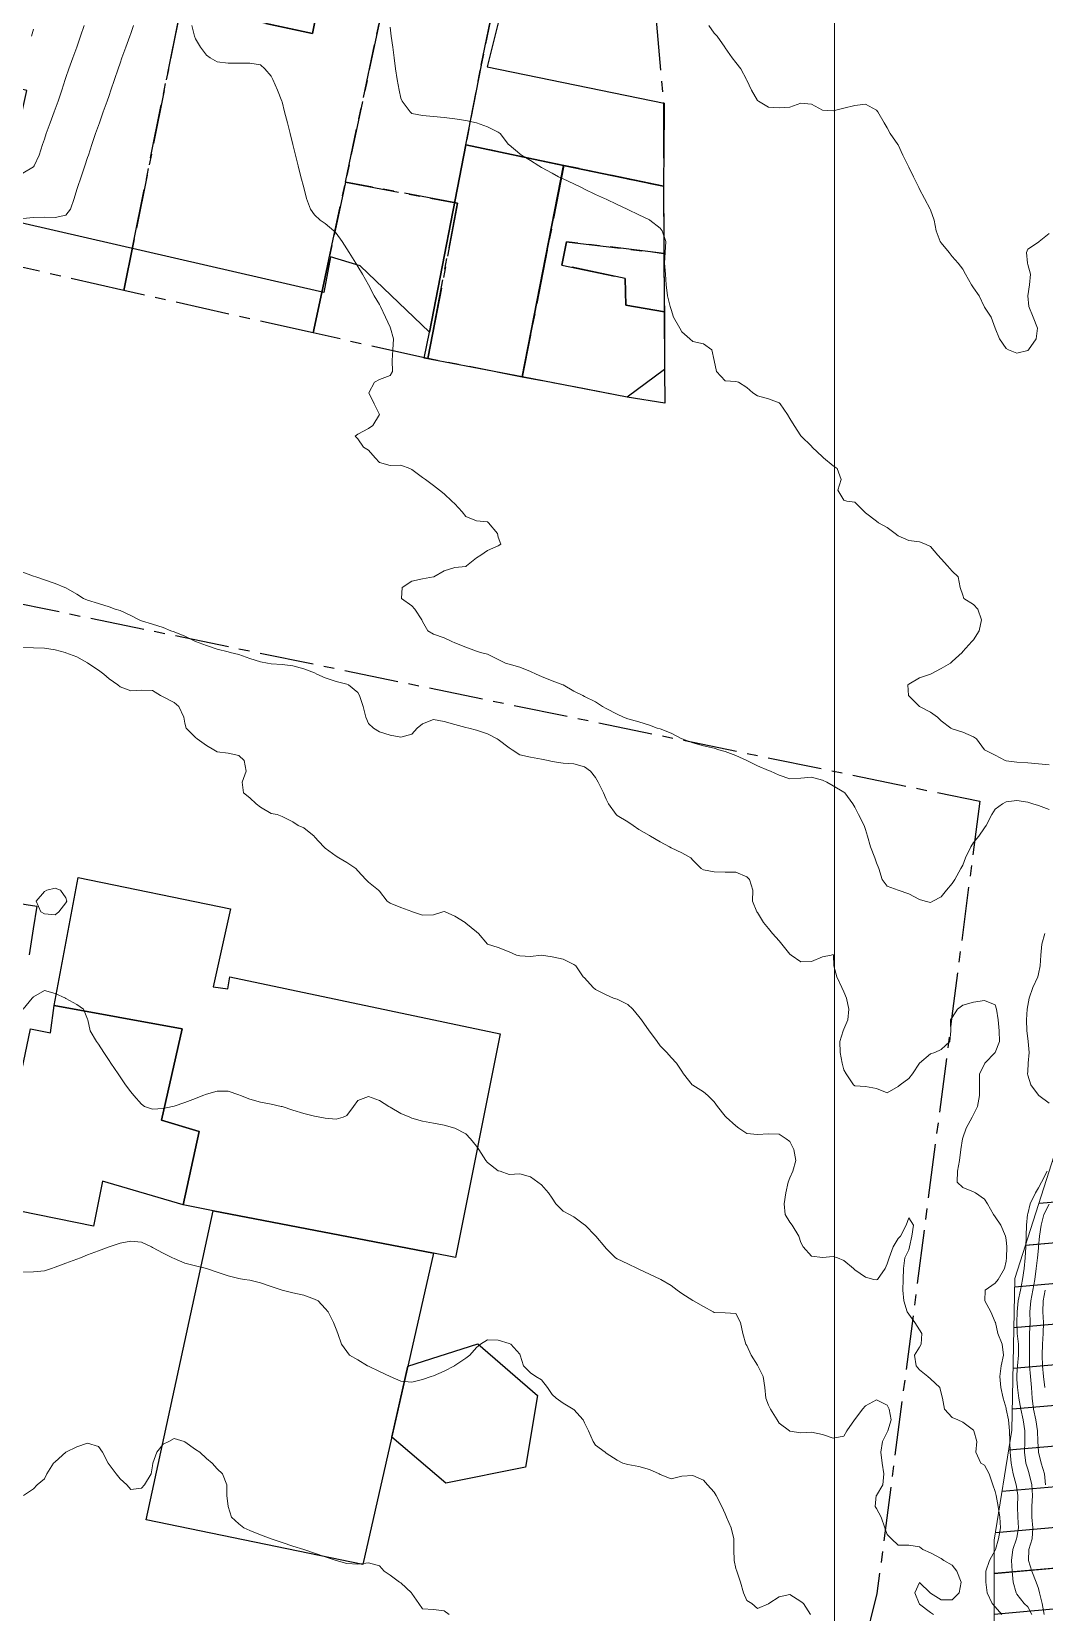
# Model space of a CAD drawing. Header units: centimetres. Extents: x 0 to 642158, y -847 to 649707.
# Drawn here: x 617029.7 to 617076.5, y 621588.8 to 621662 of the extents above; entities that cross this region are included whole.
import ezdxf

# ---------------------------------------------------------------- set-up
doc = ezdxf.new("R2010")
doc.units = ezdxf.units.CM
doc.header["$MEASUREMENT"] = 0
doc.linetypes.add('CENTERX2', pattern=[4, 2.5, -0.5, 0.5, -0.5])
for name, color, linetype, lineweight in [('MEV_grille', 254, 'Continuous', 9), ('MEV_schema paysager_V', 7, 'Continuous', 20), ('WAL_topographie 0.5', 253, 'Continuous', 20)]:
    doc.layers.add(name, color=color, linetype=linetype, lineweight=lineweight)
doc.layers.add('MEV_schema paysager_Ha', color=7, linetype='Continuous', lineweight=25, transparency=0.13)
doc.layers.add('SPW_batiments', color=7, linetype='Continuous')
doc.layers.add('SPW_parcellaire cadastral', color=7, linetype='CENTERX2', lineweight=25, true_color=0xff0542)

# ---------------------------------------------------------------- blocks, each defined once
blk = doc.blocks.new('*U112')
at = {"layer": 'MEV_grille', "transparency": 33554687}
blk.add_lwpolyline([(0, 1825.476), (0, -1825.476)], dxfattribs=at)
blk = doc.blocks.new('*U113')
at = {"layer": 'MEV_grille', "color": 0, "linetype": 'ByBlock', "lineweight": -2, "transparency": 16777216}
blk.add_blockref('*U112', (1700, 0), dxfattribs=at)

msp = doc.modelspace()

# ---------------------------------------------------------------- hatches: boundary and pattern name
at = {"layer": 'MEV_schema paysager_Ha', "transparency": 33554687}
h = msp.add_hatch(dxfattribs=at)
h.set_pattern_fill('ANSI31', color=60, scale=30, angle=320)
h.paths.add_polyline_path([(617170.419, 620834.567), (617172.651, 620836.166), (617173.767, 620838.36), (617176.52, 620837.394), (617174.806, 620846.341), (617170.861, 620863.855), (617160.166, 620908.624), (617154.776, 620933.562), (617146.673, 620971.647), (617141.556, 621000.514), (617137.768, 621021.34), (617128.09, 621079.063), (617126.156, 621093.864), (617119.316, 621143.104), (617111.792, 621208.391), (617108.156, 621251.964), (617106.162, 621276.436), (617103.961, 621303.676), (617102.134, 621336.288), (617100.135, 621389.845), (617096.516, 621463.981), (617093.32, 621529.296), (617090.317, 621582.148), (617088.875, 621608.789), (617089.552, 621610.434), (617091.584, 621610.24), (617079.838, 621624.63), (617079.15, 621614.869), (617077.224, 621610.745), (617075.161, 621604.283), (617075.024, 621597.272), (617074.199, 621592.185), (617074.199, 621587.785), (617073.373, 621584.761), (617071.723, 621576.1), (617070.554, 621571.223), (617069.004, 621567.237), (617065.792, 621560.483), (617065.459, 621555.39), (617064.352, 621548.747), (617063.248, 621545.861), (617063.538, 621539.763), (617064.894, 621531.341), (617066.831, 621523.888), (617067.993, 621518.758), (617069.311, 621511.094), (617070.285, 621505.466), (617073.425, 621497.132), (617077.756, 621487.932), (617080.679, 621477.434), (617081.545, 621462.498), (617082.024, 621453.112), (617079.891, 621448.421), (617077.757, 621439.358), (617074.131, 621434.987), (617070.825, 621431.469), (617069.438, 621426.671), (617071.018, 621420.988), (617073.27, 621414.516), (617077.07, 621409.311), (617077.914, 621402.699), (617079.322, 621395.946), (617077.774, 621388.912), (617077.028, 621379.272), (617077.18, 621366.49), (617077.637, 621354.926), (617081.138, 621345.34), (617084.667, 621339.141), (617088.419, 621332.55), (617091.943, 621324.141), (617093.489, 621313.549), (617093.991, 621301.308), (617095.095, 621293.181), (617098.226, 621286.522), (617098.599, 621269.214), (617098.32, 621260.56), (617100.919, 621240.097), (617102.163, 621224.304), (617102.661, 621213.61), (617104.31, 621203.418), (617105.03, 621196.058), (617108.853, 621175.666), (617110.452, 621164.481), (617113.761, 621137.233), (617115.569, 621117.477), (617117.489, 621112.22), (617116.988, 621109.132), (617114.316, 621105.794), (617111.985, 621102.229), (617112.056, 621101.1), (617120.765, 621101.771), (617121.63, 621095.928), (617112.376, 621095.304), (617112.524, 621092.145), (617113.883, 621089.004), (617118.105, 621088.839), (617120.775, 621088.744), (617122.967, 621085.98), (617123.825, 621080.262), (617124.207, 621073.973), (617125.553, 621066.79), (617126.9, 621057.169), (617128.055, 621049.377), (617129.783, 621041.532), (617130.994, 621026.347), (617134.207, 621004.931), (617136.145, 620988.525), (617136.031, 620979.069), (617142.374, 620949.543), (617145.918, 620930.208), (617153.153, 620899.212), (617158.672, 620872.657), (617161.08, 620858.212), (617163.85, 620847.016), (617167.101, 620840.155), (617169.922, 620834.909)])
h = msp.add_hatch(dxfattribs=at)
h.set_pattern_fill('ANSI31', color=60, scale=15, angle=320)
h.paths.add_polyline_path([(617170.419, 620834.567), (617172.651, 620836.166), (617173.767, 620838.36), (617172.164, 620839.948), (617169.222, 620844.997), (617165.011, 620861.103), (617155.295, 620905.773), (617149.967, 620930.558), (617141.637, 620968.956), (617138.302, 620999.865), (617134.651, 621021.029), (617125.75, 621078.391), (617121.772, 621092.578), (617115.806, 621141.831), (617107.516, 621206.061), (617103.711, 621250.656), (617102.096, 621275.072), (617098.522, 621305.188), (617095.036, 621336.316), (617086.438, 621359.081), (617085.934, 621388.312), (617080.11, 621426.004), (617086.838, 621442.658), (617088.578, 621463.389), (617083.681, 621500.211), (617076.945, 621529.071), (617073.11, 621552.713), (617080.742, 621582.645), (617082.21, 621610.23), (617089.552, 621610.434), (617091.584, 621610.24), (617079.838, 621624.63), (617079.15, 621614.869), (617077.224, 621610.745), (617075.161, 621604.283), (617075.024, 621597.272), (617074.199, 621592.185), (617074.199, 621587.785), (617073.373, 621584.761), (617071.723, 621576.1), (617070.554, 621571.223), (617069.004, 621567.237), (617065.792, 621560.483), (617065.459, 621555.39), (617064.352, 621548.747), (617063.248, 621545.861), (617063.538, 621539.763), (617064.894, 621531.341), (617066.831, 621523.888), (617067.993, 621518.758), (617069.311, 621511.094), (617070.285, 621505.466), (617073.425, 621497.132), (617077.756, 621487.932), (617080.679, 621477.434), (617081.545, 621462.498), (617082.024, 621453.112), (617079.891, 621448.421), (617077.757, 621439.358), (617074.131, 621434.987), (617070.825, 621431.469), (617069.438, 621426.671), (617071.018, 621420.988), (617073.27, 621414.516), (617077.07, 621409.311), (617077.914, 621402.699), (617079.322, 621395.946), (617077.774, 621388.912), (617077.028, 621379.272), (617077.18, 621366.49), (617077.637, 621354.926), (617081.138, 621345.34), (617084.667, 621339.141), (617088.419, 621332.55), (617091.943, 621324.141), (617093.489, 621313.549), (617093.991, 621301.308), (617095.095, 621293.181), (617098.226, 621286.522), (617098.599, 621269.214), (617098.32, 621260.56), (617100.919, 621240.097), (617102.163, 621224.304), (617102.661, 621213.61), (617104.31, 621203.418), (617105.03, 621196.058), (617108.853, 621175.666), (617110.452, 621164.481), (617113.761, 621137.233), (617115.569, 621117.477), (617117.489, 621112.22), (617116.988, 621109.132), (617114.316, 621105.794), (617111.985, 621102.229), (617112.056, 621101.1), (617120.765, 621101.771), (617121.63, 621095.928), (617112.376, 621095.304), (617112.524, 621092.145), (617113.883, 621089.004), (617118.105, 621088.839), (617120.775, 621088.744), (617122.967, 621085.98), (617123.825, 621080.262), (617124.207, 621073.973), (617125.553, 621066.79), (617126.9, 621057.169), (617128.055, 621049.377), (617129.783, 621041.532), (617130.994, 621026.347), (617134.207, 621004.931), (617136.145, 620988.525), (617136.031, 620979.069), (617142.374, 620949.543), (617145.918, 620930.208), (617153.153, 620899.212), (617158.672, 620872.657), (617161.08, 620858.212), (617163.85, 620847.016), (617167.101, 620840.155), (617169.922, 620834.909)])

# ---------------------------------------------------------------- linework, layer by layer
at = {"layer": 'MEV_schema paysager_V', "color": 60}
msp.add_lwpolyline([(617079.838, 621624.63), (617079.15, 621614.869), (617077.224, 621610.745), (617075.161, 621604.283), (617075.024, 621597.272), (617074.199, 621592.185), (617074.199, 621587.785), (617073.373, 621584.761), (617071.723, 621576.1), (617070.554, 621571.223), (617069.004, 621567.237), (617065.792, 621560.483), (617065.459, 621555.39), (617064.352, 621548.747), (617063.248, 621545.861), (617063.538, 621539.763), (617064.894, 621531.341), (617066.831, 621523.888), (617067.993, 621518.758), (617069.311, 621511.094), (617070.285, 621505.466), (617073.425, 621497.132), (617077.756, 621487.932)], dxfattribs=at)
at = {"layer": 'SPW_batiments'}
for points in [[(617051.729, 621664.291), (617050.746, 621660.341), (617058.925, 621658.649), (617058.933, 621658.465), (617058.932, 621658.277), (617058.897, 621654.809), (617054.279, 621655.776), (617049.746, 621656.724), (617048.064, 621648.058), (617044.863, 621651.124), (617043.497, 621651.541), (617043.18, 621649.891), (617023.78, 621654.355), (617023.097, 621654.521), (617023.779, 621658.12), (617026.411, 621671.888)], [(617054.279, 621655.776), (617052.364, 621645.989), (617047.831, 621646.858), (617048.064, 621648.058), (617049.746, 621656.724), (617054.279, 621655.776)], [(617058.897, 621654.809), (617058.948, 621646.343), (617057.214, 621645.059), (617052.364, 621645.989), (617054.279, 621655.776), (617058.897, 621654.809)], [(617038.867, 621621.39), (617038.067, 621617.773), (617038.734, 621617.69), (617038.834, 621618.24), (617051.334, 621615.609), (617049.269, 621605.259), (617048.252, 621605.455), (617038.067, 621607.42), (617036.668, 621607.69), (617037.418, 621611.09), (617035.668, 621611.607), (617036.634, 621615.84), (617030.701, 621616.922), (617031.817, 621622.839), (617038.867, 621621.39)], [(617027.704, 621621.856), (617029.898, 621621.511), (617029.733, 621620.466), (617029.545, 621619.267)], [(617036.668, 621607.69), (617032.939, 621608.79), (617032.52, 621606.714), (617026.52, 621607.923), (617027.351, 621612.045), (617027.798, 621614.196), (617029.202, 621613.905), (617029.604, 621615.844), (617030.541, 621615.649), (617030.701, 621616.922), (617036.634, 621615.84), (617035.668, 621611.607), (617037.418, 621611.09), (617036.668, 621607.69)], [(617048.252, 621605.455), (617044.987, 621591.058), (617034.954, 621593.123), (617038.067, 621607.42), (617048.252, 621605.455)], [(617050.301, 621601.272), (617053.069, 621598.884), (617052.519, 621595.565), (617048.831, 621594.818), (617046.325, 621596.956), (617047.069, 621600.239), (617050.301, 621601.272)]]:
    msp.add_lwpolyline(points, dxfattribs=at)
at = {"layer": 'SPW_parcellaire cadastral'}
for points in [[(617027.697, 621651.409), (617028.185, 621653.598), (617029.444, 621659.24), (617024.22, 621660.497), (617025.539, 621667.29), (617026.486, 621672.168), (617033.189, 621673.081), (617034.638, 621665.544), (617036.55, 621665.892), (617036.584, 621663.16), (617034.377, 621652.206), (617033.931, 621649.991), (617027.697, 621651.409)], [(617051.172, 621663.853), (617050.466, 621660.415), (617049.747, 621656.724), (617054.291, 621655.773), (617052.364, 621645.988), (617047.998, 621646.84), (617048.224, 621648.027), (617049.369, 621654.031), (617044.178, 621655.001), (617045.805, 621662.642), (617042.929, 621663.252), (617042.612, 621667.49), (617042.573, 621667.673), (617049.824, 621665.774), (617050.163, 621667.538), (617051.823, 621667.17), (617051.172, 621663.853)], [(617042.929, 621663.252), (617042.66, 621661.881), (617036.584, 621663.16), (617036.55, 621665.892), (617042.612, 621667.49), (617042.929, 621663.252)], [(617044.178, 621655.001), (617043.417, 621651.431), (617043.181, 621650.323), (617042.692, 621648.025), (617033.931, 621649.991), (617034.377, 621652.206), (617036.584, 621663.16), (617042.66, 621661.881), (617042.929, 621663.252), (617045.805, 621662.642), (617044.178, 621655.001)], [(617051.172, 621663.853), (617057.554, 621662.826), (617058.547, 621662.666), (617058.906, 621658.609), (617058.905, 621654.809), (617054.291, 621655.773), (617049.747, 621656.724), (617050.466, 621660.415), (617051.172, 621663.853)], [(617058.905, 621654.809), (617058.912, 621651.709), (617054.414, 621652.242), (617054.189, 621651.165), (617057.126, 621650.551), (617057.152, 621649.313), (617058.939, 621649.009), (617058.948, 621646.342), (617058.968, 621644.777), (617057.214, 621645.059), (617052.364, 621645.988), (617054.291, 621655.773), (617058.905, 621654.809)], [(617044.178, 621655.001), (617049.369, 621654.031), (617048.224, 621648.027), (617047.998, 621646.84), (617047.836, 621646.871), (617042.692, 621648.025), (617043.181, 621650.323), (617043.417, 621651.431), (617044.178, 621655.001)], [(617058.939, 621649.009), (617057.152, 621649.313), (617057.126, 621650.551), (617054.189, 621651.165), (617054.414, 621652.242), (617058.912, 621651.709), (617058.937, 621649.567), (617058.939, 621649.009)], [(616989.386, 621518.755), (617003.411, 621588.822), (617014.017, 621587.777), (617020.334, 621619.637), (617020.409, 621620.015), (617020.145, 621620.081), (617020.906, 621623.797), (617021.113, 621624.813), (617021.368, 621626.049), (617021.741, 621627.867), (617021.82, 621628.253), (617023.529, 621636.589), (617028.482, 621635.639), (617073.532, 621626.364), (617068.777, 621589.714), (617061.65, 621561.203), (617059.513, 621541.743), (617051.624, 621539.157), (616989.386, 621518.755)]]:
    msp.add_lwpolyline(points, dxfattribs=at)
at = {"layer": 'WAL_topographie 0.5'}
for points in [[(617034.375, 621662.25), (617034.25, 621661.883), (617034.205, 621661.75), (617034.023, 621661.25), (617033.841, 621660.75), (617033.75, 621660.5), (617033.659, 621660.25), (617033.489, 621659.75), (617033.33, 621659.25), (617033.25, 621659.017), (617033.159, 621658.75), (617032.977, 621658.25), (617032.796, 621657.75), (617032.75, 621657.625), (617032.614, 621657.25), (617032.447, 621656.75), (617032.287, 621656.25), (617032.25, 621656.143), (617032.122, 621655.75), (617031.956, 621655.25), (617031.781, 621654.75), (617031.75, 621654.655), (617031.633, 621654.25), (617031.458, 621653.75), (617031.25, 621653.48), (617030.75, 621653.361), (617030.25, 621653.38), (617029.75, 621653.359), (617029.25, 621653.325)], [(617032.093, 621662.25), (617031.925, 621661.75), (617031.75, 621661.25), (617031.75, 621661.25), (617031.568, 621660.75), (617031.386, 621660.25), (617031.25, 621659.85), (617031.216, 621659.75), (617031.055, 621659.25), (617030.884, 621658.75), (617030.75, 621658.377), (617030.705, 621658.25), (617030.523, 621657.75), (617030.341, 621657.25), (617030.25, 621656.983), (617030.17, 621656.75), (617030.004, 621656.25), (617029.785, 621655.75), (617029.75, 621655.704), (617029.25, 621655.422)], [(617029.75, 621662.071), (617029.648, 621661.75)], [(617037.076, 621662.25), (617037.196, 621661.75), (617037.25, 621661.625), (617037.477, 621661.25), (617037.75, 621660.875), (617037.927, 621660.75), (617038.25, 621660.573), (617038.75, 621660.5), (617039.25, 621660.508), (617039.75, 621660.508), (617040.25, 621660.423), (617040.45, 621660.25), (617040.75, 621659.909), (617040.817, 621659.75), (617041.038, 621659.25), (617041.241, 621658.75), (617041.25, 621658.721), (617041.369, 621658.25), (617041.496, 621657.75), (617041.625, 621657.25), (617041.75, 621656.75), (617041.75, 621656.75), (617041.875, 621656.25), (617042, 621655.75), (617042.125, 621655.25), (617042.25, 621654.75), (617042.25, 621654.75), (617042.379, 621654.25), (617042.565, 621653.75), (617042.75, 621653.494), (617043.014, 621653.25), (617043.25, 621653.083), (617043.645, 621652.75), (617043.75, 621652.643), (617044.03, 621652.25), (617044.25, 621651.917), (617044.357, 621651.75), (617044.658, 621651.25), (617044.75, 621651.105), (617044.975, 621650.75), (617045.25, 621650.25), (617045.25, 621650.25), (617045.511, 621649.75), (617045.75, 621649.35), (617045.803, 621649.25), (617046.039, 621648.75), (617046.25, 621648.293), (617046.268, 621648.25), (617046.406, 621647.75), (617046.378, 621647.25), (617046.343, 621646.75), (617046.357, 621646.25), (617046.25, 621646.054), (617045.75, 621645.878), (617045.533, 621645.75), (617045.271, 621645.25), (617045.513, 621644.75), (617045.75, 621644.25), (617045.75, 621644.25), (617045.75, 621644.25), (617045.45, 621643.75), (617045.25, 621643.614), (617044.75, 621643.35), (617044.632, 621643.25), (617044.75, 621643.132), (617045.021, 621642.75), (617045.25, 621642.597), (617045.563, 621642.25), (617045.75, 621642.036), (617046.25, 621641.893), (617046.75, 621641.912), (617047.156, 621641.75), (617047.25, 621641.707), (617047.75, 621641.341), (617047.887, 621641.25), (617048.25, 621640.974), (617048.533, 621640.75), (617048.75, 621640.589), (617049.112, 621640.25), (617049.25, 621640.129), (617049.588, 621639.75), (617049.75, 621639.543), (617050.25, 621639.333), (617050.75, 621639.293), (617050.808, 621639.25), (617051.225, 621638.75), (617051.25, 621638.583), (617051.375, 621638.25), (617051.25, 621638.187), (617050.75, 621637.964), (617050.45, 621637.75), (617050.25, 621637.619), (617049.778, 621637.25), (617049.75, 621637.231), (617049.25, 621637.172), (617048.75, 621637.021), (617048.275, 621636.75), (617048.25, 621636.738), (617047.75, 621636.655), (617047.25, 621636.542), (617046.813, 621636.25), (617046.773, 621635.75), (617047.25, 621635.411), (617047.393, 621635.25), (617047.709, 621634.75), (617047.75, 621634.679), (617048, 621634.25), (617048.25, 621634.1), (617048.75, 621633.917), (617049.102, 621633.75), (617049.25, 621633.699), (617049.75, 621633.492), (617050.25, 621633.308), (617050.438, 621633.25), (617050.75, 621633.165), (617051.25, 621632.92), (617051.589, 621632.75), (617051.75, 621632.703), (617052.25, 621632.574), (617052.75, 621632.374), (617053, 621632.25), (617053.25, 621632.142), (617053.75, 621631.94), (617054.239, 621631.75), (617054.25, 621631.744), (617054.75, 621631.45), (617055.169, 621631.25), (617055.25, 621631.209), (617055.75, 621630.958), (617056.076, 621630.75), (617056.25, 621630.658), (617056.75, 621630.399), (617057.041, 621630.25), (617057.25, 621630.182), (617057.75, 621630.032), (617058.25, 621629.888), (617058.611, 621629.75), (617058.75, 621629.709), (617059.25, 621629.519), (617059.75, 621629.255), (617059.76, 621629.25), (617060.25, 621629.065), (617060.75, 621628.934), (617061.25, 621628.823), (617061.462, 621628.75), (617061.75, 621628.67), (617062.25, 621628.483), (617062.75, 621628.254), (617062.757, 621628.25), (617063.25, 621628), (617063.75, 621627.791), (617063.856, 621627.75), (617064.25, 621627.564), (617064.75, 621627.395), (617065.25, 621627.433), (617065.75, 621627.484), (617066.25, 621627.346), (617066.455, 621627.25), (617066.75, 621627.076), (617067.25, 621626.779), (617067.286, 621626.75), (617067.664, 621626.25), (617067.75, 621626.092), (617067.915, 621625.75), (617068.177, 621625.25), (617068.25, 621625.064), (617068.342, 621624.75), (617068.473, 621624.25), (617068.68, 621623.75), (617068.75, 621623.512), (617068.868, 621623.25), (617069.021, 621622.75), (617069.25, 621622.436), (617069.75, 621622.25), (617069.75, 621622.25), (617070.25, 621622.089), (617070.75, 621621.828), (617071.013, 621621.75), (617071.25, 621621.683), (617071.36, 621621.75), (617071.75, 621621.945), (617071.988, 621622.25), (617072.25, 621622.556), (617072.382, 621622.75), (617072.663, 621623.25), (617072.75, 621623.409), (617072.867, 621623.75), (617073.118, 621624.25), (617073.25, 621624.458), (617073.487, 621624.75), (617073.75, 621625.134), (617073.824, 621625.25), (617074.088, 621625.75), (617074.25, 621625.998), (617074.585, 621626.25), (617074.75, 621626.333), (617075.25, 621626.395), (617075.75, 621626.327), (617075.99, 621626.25), (617076.25, 621626.164), (617076.75, 621625.99)], [(617046.25, 621662.171), (617046.304, 621661.75), (617046.374, 621661.25), (617046.442, 621660.75), (617046.505, 621660.25), (617046.577, 621659.75), (617046.668, 621659.25), (617046.75, 621658.891), (617046.81, 621658.75), (617047.176, 621658.25), (617047.25, 621658.184), (617047.75, 621658.086), (617048.25, 621658.034), (617048.75, 621657.985), (617049.25, 621657.927), (617049.75, 621657.847), (617050.25, 621657.75), (617050.25, 621657.75), (617050.75, 621657.565), (617051.25, 621657.318), (617051.338, 621657.25), (617051.722, 621656.75), (617051.75, 621656.727), (617052.25, 621656.313), (617052.329, 621656.25), (617052.75, 621656.007), (617053.136, 621655.75), (617053.25, 621655.687), (617053.75, 621655.421), (617054.046, 621655.25), (617054.25, 621655.148), (617054.75, 621654.924), (617055.107, 621654.75), (617055.25, 621654.682), (617055.75, 621654.435), (617056.175, 621654.25), (617056.25, 621654.216), (617056.75, 621653.961), (617057.225, 621653.75), (617057.25, 621653.738), (617057.75, 621653.494), (617058.25, 621653.261), (617058.264, 621653.25), (617058.75, 621652.878), (617058.831, 621652.75), (617059, 621652.25), (617058.972, 621651.75), (617058.948, 621651.25), (617058.986, 621650.75), (617059.029, 621650.25), (617059.09, 621649.75), (617059.201, 621649.25), (617059.25, 621649.117), (617059.358, 621648.75), (617059.656, 621648.25), (617059.75, 621648.077), (617060.119, 621647.75), (617060.25, 621647.63), (617060.75, 621647.528), (617061.135, 621647.25), (617061.25, 621646.75), (617061.25, 621646.75), (617061.344, 621646.25), (617061.75, 621645.817), (617062.25, 621645.786), (617062.368, 621645.75), (617062.75, 621645.5), (617063.033, 621645.25), (617063.25, 621645.115), (617063.75, 621644.982), (617064.25, 621644.796), (617064.302, 621644.75), (617064.636, 621644.25), (617064.75, 621644.065), (617064.952, 621643.75), (617065.25, 621643.269), (617065.269, 621643.25), (617065.75, 621642.786), (617065.779, 621642.75), (617066.25, 621642.292), (617066.298, 621642.25), (617066.75, 621641.882), (617066.935, 621641.75), (617067.118, 621641.25), (617066.96, 621640.75), (617067.25, 621640.292), (617067.375, 621640.25), (617067.75, 621640.194), (617068.194, 621639.75), (617068.25, 621639.702), (617068.75, 621639.315), (617068.845, 621639.25), (617069.25, 621639.02), (617069.62, 621638.75), (617069.75, 621638.641), (617070.25, 621638.429), (617070.75, 621638.37), (617071.022, 621638.25), (617071.25, 621638.141), (617071.596, 621637.75), (617071.75, 621637.583), (617072.046, 621637.25), (617072.25, 621637), (617072.54, 621636.75), (617072.625, 621636.25), (617072.75, 621635.893), (617072.803, 621635.75), (617073.25, 621635.467), (617073.436, 621635.25), (617073.607, 621634.75), (617073.513, 621634.25), (617073.25, 621633.833), (617073.173, 621633.75), (617072.75, 621633.292), (617072.721, 621633.25), (617072.25, 621632.829), (617072.175, 621632.75), (617071.75, 621632.507), (617071.25, 621632.25), (617071.25, 621632.25), (617070.75, 621632.071), (617070.25, 621631.782), (617070.212, 621631.75), (617070.233, 621631.25), (617070.25, 621631.237), (617070.75, 621630.75), (617070.75, 621630.75), (617071.25, 621630.48), (617071.579, 621630.25), (617071.75, 621630.079), (617072.192, 621629.75), (617072.25, 621629.707), (617072.75, 621629.553), (617073.25, 621629.338), (617073.38, 621629.25), (617073.75, 621628.75), (617073.75, 621628.75), (617074.25, 621628.504), (617074.71, 621628.25), (617074.75, 621628.24), (617075.25, 621628.179), (617075.75, 621628.148), (617076.25, 621628.1), (617076.75, 621628.054)], [(617060.991, 621662.25), (617061.25, 621661.888), (617061.386, 621661.75), (617061.734, 621661.25), (617061.75, 621661.221), (617062.08, 621660.75), (617062.25, 621660.537), (617062.471, 621660.25), (617062.733, 621659.75), (617062.75, 621659.714), (617062.967, 621659.25), (617063.25, 621658.778), (617063.294, 621658.75), (617063.75, 621658.466), (617064.25, 621658.432), (617064.75, 621658.464), (617065.25, 621658.654), (617065.75, 621658.602), (617066.25, 621658.337), (617066.75, 621658.306), (617067.25, 621658.428), (617067.75, 621658.544), (617068.25, 621658.602), (617068.75, 621658.331), (617068.81, 621658.25), (617069.104, 621657.75), (617069.25, 621657.51), (617069.391, 621657.25), (617069.738, 621656.75), (617069.75, 621656.733), (617069.972, 621656.25), (617070.215, 621655.75), (617070.25, 621655.689), (617070.466, 621655.25), (617070.714, 621654.75), (617070.75, 621654.682), (617070.975, 621654.25), (617071.242, 621653.75), (617071.25, 621653.728), (617071.427, 621653.25), (617071.508, 621652.75), (617071.705, 621652.25), (617071.75, 621652.192), (617072.115, 621651.75), (617072.25, 621651.561), (617072.537, 621651.25), (617072.75, 621650.984), (617072.875, 621650.75), (617073.156, 621650.25), (617073.25, 621650.115), (617073.5, 621649.75), (617073.735, 621649.25), (617073.75, 621649.221), (617074.056, 621648.75), (617074.25, 621648.25), (617074.25, 621648.25), (617074.443, 621647.75), (617074.75, 621647.308), (617074.87, 621647.25), (617075.25, 621647.086), (617075.75, 621647.208), (617075.794, 621647.25), (617076.15, 621647.75), (617076.2, 621648.25), (617076.006, 621648.75), (617075.807, 621649.25), (617075.75, 621649.75), (617075.75, 621649.75), (617075.75, 621649.75), (617075.83, 621650.25), (617075.886, 621650.75), (617075.75, 621651.2), (617075.741, 621651.25), (617075.701, 621651.75), (617075.75, 621651.897), (617076.25, 621652.224), (617076.279, 621652.25), (617076.75, 621652.631)], [(617029.25, 621636.955), (617029.75, 621636.776), (617029.855, 621636.75), (617030.25, 621636.614), (617030.75, 621636.43), (617031.192, 621636.25), (617031.25, 621636.229), (617031.75, 621635.948), (617032.061, 621635.75), (617032.25, 621635.669), (617032.75, 621635.517), (617033.25, 621635.364), (617033.526, 621635.25), (617033.75, 621635.182), (617034.25, 621634.951), (617034.64, 621634.75), (617034.75, 621634.71), (617035.25, 621634.552), (617035.75, 621634.401), (617036.103, 621634.25), (617036.25, 621634.198), (617036.75, 621633.995), (617037.25, 621633.75), (617037.25, 621633.75), (617037.75, 621633.563), (617038.25, 621633.392), (617038.75, 621633.276), (617038.843, 621633.25), (617039.25, 621633.15), (617039.75, 621632.975), (617040.25, 621632.808), (617040.578, 621632.75), (617040.75, 621632.724), (617041.25, 621632.697), (617041.75, 621632.624), (617042.25, 621632.493), (617042.75, 621632.299), (617042.86, 621632.25), (617043.25, 621632.078), (617043.75, 621631.907), (617044.25, 621631.784), (617044.325, 621631.75), (617044.75, 621631.394), (617044.836, 621631.25), (617044.997, 621630.75), (617045.127, 621630.25), (617045.25, 621629.954), (617045.474, 621629.75), (617045.75, 621629.572), (617046.25, 621629.427), (617046.75, 621629.333), (617047.25, 621629.462), (617047.5, 621629.75), (617047.75, 621629.947), (617048.25, 621630.149), (617048.75, 621630.061), (617049.25, 621629.908), (617049.75, 621629.78), (617049.885, 621629.75), (617050.25, 621629.657), (617050.75, 621629.482), (617051.205, 621629.25), (617051.25, 621629.215), (617051.75, 621628.829), (617051.897, 621628.75), (617052.25, 621628.516), (617052.75, 621628.4), (617053.25, 621628.315), (617053.568, 621628.25), (617053.75, 621628.207), (617054.25, 621628.121), (617054.75, 621628.09), (617055.25, 621627.962), (617055.525, 621627.75), (617055.75, 621627.459), (617055.871, 621627.25), (617056.117, 621626.75), (617056.25, 621626.461), (617056.358, 621626.25), (617056.706, 621625.75), (617056.75, 621625.712), (617057.25, 621625.414), (617057.493, 621625.25), (617057.75, 621625.056), (617058.25, 621624.776), (617058.296, 621624.75), (617058.75, 621624.482), (617059.183, 621624.25), (617059.25, 621624.208), (617059.75, 621623.98), (617060.161, 621623.75), (617060.25, 621623.636), (617060.636, 621623.25), (617060.75, 621623.189), (617061.25, 621623.094), (617061.75, 621623.09), (617062.25, 621623.077), (617062.75, 621622.873), (617062.879, 621622.75), (617063.032, 621622.25), (617063.02, 621621.75), (617063.225, 621621.25), (617063.25, 621621.217), (617063.53, 621620.75), (617063.75, 621620.482), (617063.944, 621620.25), (617064.25, 621619.901), (617064.38, 621619.75), (617064.75, 621619.299), (617064.811, 621619.25), (617065.25, 621618.942), (617065.75, 621618.955), (617066.25, 621619.168), (617066.659, 621619.25), (617066.75, 621619.279), (617066.76, 621619.25), (617066.784, 621618.75), (617066.915, 621618.25), (617067.154, 621617.75), (617067.25, 621617.546), (617067.371, 621617.25), (617067.476, 621616.75), (617067.429, 621616.25), (617067.25, 621615.821), (617067.212, 621615.75), (617067.058, 621615.25), (617067.077, 621614.75), (617067.171, 621614.25), (617067.25, 621613.946), (617067.35, 621613.75), (617067.689, 621613.25), (617067.75, 621613.201), (617068.25, 621613.168), (617068.75, 621613.071), (617069.25, 621612.871), (617069.75, 621613.163), (617069.848, 621613.25), (617070.25, 621613.544), (617070.419, 621613.75), (617070.744, 621614.25), (617070.75, 621614.257), (617071.25, 621614.681), (617071.45, 621614.75), (617071.75, 621614.882), (617072.141, 621615.25), (617072.187, 621615.75), (617072.18, 621616.25), (617072.25, 621616.358), (617072.504, 621616.75), (617072.75, 621616.937), (617073.25, 621617.069), (617073.75, 621617.142), (617074.25, 621616.953), (617074.309, 621616.75), (617074.378, 621616.25), (617074.436, 621615.75), (617074.453, 621615.25), (617074.253, 621614.75), (617074.25, 621614.747), (617073.775, 621614.25), (617073.75, 621614.197), (617073.516, 621613.75), (617073.52, 621613.25), (617073.517, 621612.75), (617073.423, 621612.25), (617073.25, 621611.877), (617073.18, 621611.75), (617072.899, 621611.25), (617072.75, 621610.794), (617072.731, 621610.75), (617072.651, 621610.25), (617072.597, 621609.75), (617072.51, 621609.25), (617072.49, 621608.75), (617072.75, 621608.502), (617073.25, 621608.302), (617073.329, 621608.25), (617073.75, 621607.958), (617073.894, 621607.75), (617074.176, 621607.25), (617074.25, 621607.147), (617074.514, 621606.75), (617074.728, 621606.25), (617074.75, 621606.083), (617074.783, 621605.75), (617074.763, 621605.25), (617074.75, 621605.094), (617074.678, 621604.75), (617074.383, 621604.25), (617074.25, 621604.075), (617073.786, 621603.75), (617073.765, 621603.25), (617074.04, 621602.75), (617074.25, 621602.277), (617074.255, 621602.25), (617074.363, 621601.75), (617074.562, 621601.25), (617074.637, 621600.75), (617074.516, 621600.25), (617074.457, 621599.75), (617074.503, 621599.25), (617074.613, 621598.75), (617074.75, 621598.299), (617074.761, 621598.25), (617074.866, 621597.75), (617074.915, 621597.25), (617074.917, 621596.75), (617074.935, 621596.25), (617074.986, 621595.75), (617075.082, 621595.25), (617075.219, 621594.75), (617075.25, 621594.577), (617075.297, 621594.25), (617075.286, 621593.75), (617075.287, 621593.25), (617075.325, 621592.75), (617075.25, 621592.313), (617075.238, 621592.25), (617075.065, 621591.75), (617075.008, 621591.25), (617075.032, 621590.75), (617075.078, 621590.25), (617075.212, 621589.75), (617075.25, 621589.695), (617075.594, 621589.25), (617075.75, 621589.102), (617075.937, 621588.75)], [(617029.25, 621633.469), (617029.75, 621633.459), (617030.25, 621633.439), (617030.75, 621633.375), (617031.205, 621633.25), (617031.25, 621633.237), (617031.75, 621633.04), (617032.25, 621632.761), (617032.269, 621632.75), (617032.75, 621632.43), (617033.006, 621632.25), (617033.25, 621632.022), (617033.653, 621631.75), (617033.75, 621631.662), (617034.25, 621631.475), (617034.75, 621631.506), (617035.25, 621631.487), (617035.63, 621631.25), (617035.75, 621631.197), (617036.25, 621630.936), (617036.466, 621630.75), (617036.701, 621630.25), (617036.75, 621629.972), (617036.807, 621629.75), (617037.25, 621629.307), (617037.317, 621629.25), (617037.75, 621628.948), (617038.09, 621628.75), (617038.25, 621628.645), (617038.75, 621628.583), (617039.25, 621628.48), (617039.496, 621628.25), (617039.592, 621627.75), (617039.396, 621627.25), (617039.458, 621626.75), (617039.75, 621626.517), (617040.043, 621626.25), (617040.25, 621626.096), (617040.75, 621625.804), (617041.028, 621625.75), (617041.25, 621625.655), (617041.75, 621625.412), (617041.99, 621625.25), (617042.25, 621625.13), (617042.727, 621624.75), (617042.75, 621624.724), (617043.189, 621624.25), (617043.25, 621624.2), (617043.75, 621623.83), (617043.868, 621623.75), (617044.25, 621623.527), (617044.669, 621623.25), (617044.75, 621623.141), (617045.118, 621622.75), (617045.25, 621622.618), (617045.713, 621622.25), (617045.75, 621622.21), (617046.109, 621621.75), (617046.25, 621621.656), (617046.75, 621621.452), (617047.25, 621621.261), (617047.288, 621621.25), (617047.75, 621621.088), (617048.25, 621621.11), (617048.688, 621621.25), (617048.75, 621621.266), (617048.796, 621621.25), (617049.25, 621621.042), (617049.717, 621620.75), (617049.75, 621620.732), (617050.25, 621620.33), (617050.341, 621620.25), (617050.75, 621619.75), (617050.75, 621619.75), (617051.25, 621619.604), (617051.75, 621619.405), (617052.096, 621619.25), (617052.25, 621619.207), (617052.75, 621619.179), (617053.25, 621619.25), (617053.25, 621619.25), (617053.25, 621619.25), (617053.75, 621619.169), (617054.25, 621619.06), (617054.75, 621618.811), (617054.839, 621618.75), (617055.178, 621618.25), (617055.25, 621618.192), (617055.647, 621617.75), (617055.75, 621617.662), (617056.25, 621617.412), (617056.583, 621617.25), (617056.75, 621617.213), (617057.25, 621616.968), (617057.487, 621616.75), (617057.75, 621616.409), (617057.877, 621616.25), (617058.234, 621615.75), (617058.25, 621615.727), (617058.598, 621615.25), (617058.75, 621615.059), (617059.046, 621614.75), (617059.25, 621614.506), (617059.506, 621614.25), (617059.75, 621613.88), (617059.824, 621613.75), (617060.223, 621613.25), (617060.25, 621613.226), (617060.75, 621612.92), (617060.953, 621612.75), (617061.25, 621612.46), (617061.398, 621612.25), (617061.75, 621611.798), (617061.801, 621611.75), (617062.25, 621611.352), (617062.379, 621611.25), (617062.75, 621610.99), (617063.25, 621610.947), (617063.75, 621610.988), (617064.25, 621610.964), (617064.568, 621610.75), (617064.75, 621610.63), (617064.929, 621610.25), (617065.018, 621609.75), (617064.882, 621609.25), (617064.75, 621608.94), (617064.668, 621608.75), (617064.56, 621608.25), (617064.475, 621607.75), (617064.536, 621607.25), (617064.75, 621606.894), (617064.858, 621606.75), (617065.159, 621606.25), (617065.25, 621605.954), (617065.367, 621605.75), (617065.75, 621605.321), (617066.25, 621605.261), (617066.75, 621605.31), (617066.95, 621605.25), (617067.25, 621605.125), (617067.685, 621604.75), (617067.75, 621604.697), (617068.25, 621604.356), (617068.635, 621604.25), (617068.75, 621604.224), (617068.804, 621604.25), (617069.157, 621604.75), (617069.25, 621604.962), (617069.345, 621605.25), (617069.533, 621605.75), (617069.75, 621606.147), (617069.87, 621606.25), (617070.127, 621606.75), (617070.25, 621607.088), (617070.464, 621606.75), (617070.393, 621606.25), (617070.284, 621605.75), (617070.25, 621605.615), (617070.073, 621605.25), (617070.009, 621604.75), (617069.989, 621604.25), (617069.97, 621603.75), (617070.019, 621603.25), (617070.167, 621602.75), (617070.25, 621602.643), (617070.527, 621602.25), (617070.75, 621601.911), (617070.858, 621601.75), (617070.822, 621601.25), (617070.75, 621601.112), (617070.513, 621600.75), (617070.59, 621600.25), (617070.75, 621600.062), (617071.135, 621599.75), (617071.25, 621599.654), (617071.685, 621599.25), (617071.75, 621598.984), (617071.807, 621598.75), (617071.899, 621598.25), (617072.25, 621597.857), (617072.517, 621597.75), (617072.75, 621597.651), (617073.25, 621597.269), (617073.263, 621597.25), (617073.402, 621596.75), (617073.348, 621596.25), (617073.587, 621595.75), (617073.75, 621595.655), (617073.971, 621595.25), (617074.138, 621594.75), (617074.25, 621594.44), (617074.288, 621594.25), (617074.392, 621593.75), (617074.459, 621593.25), (617074.496, 621592.75), (617074.406, 621592.25), (617074.257, 621591.75), (617074.25, 621591.73), (617073.979, 621591.25), (617073.813, 621590.75), (617073.807, 621590.25), (617073.878, 621589.75), (617074.113, 621589.25), (617074.25, 621589.096), (617074.559, 621588.75)], [(617030.919, 621621.25), (617030.75, 621621.109), (617030.25, 621621.164), (617030.088, 621621.25), (617029.875, 621621.75), (617030.25, 621622.194), (617030.361, 621622.25), (617030.75, 621622.339), (617030.989, 621622.25), (617031.25, 621621.891), (617031.296, 621621.75), (617031.25, 621621.663), (617030.919, 621621.25)], [(617076.55, 621620.25), (617076.408, 621619.75), (617076.355, 621619.25), (617076.334, 621618.75), (617076.25, 621618.388), (617076.224, 621618.25), (617075.987, 621617.75), (617075.814, 621617.25), (617075.75, 621616.92), (617075.726, 621616.75), (617075.688, 621616.25), (617075.712, 621615.75), (617075.75, 621615.397), (617075.779, 621615.25), (617075.821, 621614.75), (617075.775, 621614.25), (617075.75, 621613.861), (617075.742, 621613.75), (617075.75, 621613.697), (617075.894, 621613.25), (617076.25, 621612.762), (617076.261, 621612.75), (617076.75, 621612.406)], [(617029.266, 621616.75), (617029.679, 621617.25), (617029.75, 621617.321), (617030.25, 621617.612), (617030.75, 621617.472), (617031.221, 621617.25), (617031.25, 621617.237), (617031.75, 621616.968), (617032.054, 621616.75), (617032.25, 621616.292), (617032.267, 621616.25), (617032.37, 621615.75), (617032.655, 621615.25), (617032.75, 621615.125), (617033, 621614.75), (617033.25, 621614.375), (617033.333, 621614.25), (617033.667, 621613.75), (617033.75, 621613.625), (617034, 621613.25), (617034.25, 621612.917), (617034.393, 621612.75), (617034.75, 621612.355), (617034.883, 621612.25), (617035.25, 621612.122), (617035.75, 621612.147), (617036.183, 621612.25), (617036.25, 621612.266), (617036.75, 621612.438), (617037.25, 621612.62), (617037.589, 621612.75), (617037.75, 621612.812), (617038.25, 621612.95), (617038.75, 621612.962), (617039.25, 621612.783), (617039.329, 621612.75), (617039.75, 621612.583), (617040.25, 621612.452), (617040.75, 621612.359), (617041.205, 621612.25), (617041.25, 621612.239), (617041.75, 621612.083), (617042.25, 621611.917), (617042.75, 621611.792), (617043, 621611.75), (617043.25, 621611.708), (617043.75, 621611.655), (617044.083, 621611.75), (617044.25, 621611.83), (617044.55, 621612.25), (617044.75, 621612.519), (617045.25, 621612.712), (617045.75, 621612.52), (617046.185, 621612.25), (617046.25, 621612.209), (617046.75, 621611.917), (617047.156, 621611.75), (617047.25, 621611.708), (617047.75, 621611.562), (617048.25, 621611.471), (617048.75, 621611.385), (617049.25, 621611.25), (617049.25, 621611.25), (617049.75, 621610.981), (617049.964, 621610.75), (617050.25, 621610.417), (617050.357, 621610.25), (617050.68, 621609.75), (617050.75, 621609.655), (617051.25, 621609.275), (617051.341, 621609.25), (617051.75, 621609.105), (617052.25, 621609.125), (617052.75, 621608.992), (617053.083, 621608.75), (617053.25, 621608.625), (617053.583, 621608.25), (617053.75, 621608), (617053.912, 621607.75), (617054.25, 621607.403), (617054.556, 621607.25), (617054.75, 621607.137), (617055.25, 621606.766), (617055.267, 621606.75), (617055.75, 621606.267), (617055.764, 621606.25), (617056.183, 621605.75), (617056.25, 621605.681), (617056.681, 621605.25), (617056.75, 621605.206), (617057.25, 621604.975), (617057.692, 621604.75), (617057.75, 621604.721), (617058.25, 621604.486), (617058.75, 621604.261), (617058.769, 621604.25), (617059.25, 621603.961), (617059.538, 621603.75), (617059.75, 621603.594), (617060.25, 621603.273), (617060.29, 621603.25), (617060.75, 621602.994), (617061.19, 621602.75), (617061.25, 621602.722), (617061.75, 621602.697), (617062.25, 621602.671), (617062.466, 621602.25), (617062.568, 621601.75), (617062.71, 621601.25), (617062.75, 621601.184), (617062.95, 621600.75), (617063.25, 621600.284), (617063.27, 621600.25), (617063.504, 621599.75), (617063.588, 621599.25), (617063.638, 621598.75), (617063.75, 621598.436), (617063.851, 621598.25), (617064.162, 621597.75), (617064.25, 621597.599), (617064.724, 621597.25), (617064.75, 621597.233), (617065.25, 621597.158), (617065.75, 621597.176), (617066.25, 621597.069), (617066.75, 621596.905), (617067.25, 621597.004), (617067.382, 621597.25), (617067.734, 621597.75), (617067.75, 621597.765), (617068.102, 621598.25), (617068.25, 621598.405), (617068.75, 621598.679), (617069.25, 621598.426), (617069.34, 621598.25), (617069.441, 621597.75), (617069.281, 621597.25), (617069.25, 621597.183), (617069.033, 621596.75), (617068.959, 621596.25), (617069.015, 621595.75), (617069.097, 621595.25), (617069.047, 621594.75), (617068.75, 621594.256), (617068.745, 621594.25), (617068.689, 621593.75), (617068.75, 621593.653), (617068.97, 621593.25), (617069.145, 621592.75), (617069.25, 621592.454), (617069.449, 621592.25), (617069.75, 621591.957), (617070.25, 621591.962), (617070.75, 621591.87), (617070.905, 621591.75), (617071.25, 621591.602), (617071.75, 621591.344), (617071.875, 621591.25), (617072.25, 621591.034), (617072.469, 621590.75), (617072.673, 621590.25), (617072.577, 621589.75), (617072.25, 621589.426), (617071.75, 621589.431), (617071.25, 621589.742), (617071.235, 621589.75), (617070.75, 621590.221), (617070.533, 621589.75), (617070.732, 621589.25), (617070.75, 621589.23), (617071.25, 621588.847), (617071.397, 621588.75)], [(617076.652, 621609.25), (617076.384, 621608.75), (617076.25, 621608.484), (617076.11, 621608.25), (617075.866, 621607.75), (617075.75, 621607.277), (617075.742, 621607.25), (617075.688, 621606.75), (617075.676, 621606.25), (617075.665, 621605.75), (617075.641, 621605.25), (617075.589, 621604.75), (617075.514, 621604.25), (617075.412, 621603.75), (617075.316, 621603.25), (617075.268, 621602.75), (617075.255, 621602.25), (617075.271, 621601.75), (617075.319, 621601.25), (617075.332, 621600.75), (617075.278, 621600.25), (617075.25, 621599.84), (617075.242, 621599.75), (617075.25, 621599.64), (617075.277, 621599.25), (617075.337, 621598.75), (617075.429, 621598.25), (617075.546, 621597.75), (617075.624, 621597.25), (617075.617, 621596.75), (617075.601, 621596.25), (617075.665, 621595.75), (617075.75, 621595.465), (617075.82, 621595.25), (617075.944, 621594.75), (617075.974, 621594.25), (617075.947, 621593.75), (617075.941, 621593.25), (617075.985, 621592.75), (617075.951, 621592.25), (617075.811, 621591.75), (617075.781, 621591.25), (617075.937, 621590.75), (617076.136, 621590.25), (617076.25, 621589.949), (617076.302, 621589.75), (617076.413, 621589.25), (617076.52, 621588.75)], [(617076.75, 621607.735), (617076.503, 621607.25), (617076.371, 621606.75), (617076.303, 621606.25), (617076.257, 621605.75), (617076.25, 621605.687), (617076.204, 621605.25), (617076.146, 621604.75), (617076.087, 621604.25), (617075.995, 621603.75), (617075.894, 621603.25), (617075.854, 621602.75), (617075.858, 621602.25), (617075.841, 621601.75), (617075.827, 621601.25), (617075.833, 621600.75), (617075.838, 621600.25), (617075.876, 621599.75), (617075.932, 621599.25), (617075.964, 621598.75), (617076.021, 621598.25), (617076.13, 621597.75), (617076.211, 621597.25), (617076.225, 621596.75), (617076.25, 621596.278), (617076.252, 621596.25), (617076.381, 621595.75), (617076.522, 621595.25), (617076.578, 621594.75)], [(617029.25, 621604.587), (617029.75, 621604.592), (617030.25, 621604.65), (617030.577, 621604.75), (617030.75, 621604.811), (617031.25, 621605), (617031.75, 621605.183), (617031.922, 621605.25), (617032.25, 621605.38), (617032.75, 621605.57), (617033.25, 621605.75), (617033.25, 621605.75), (617033.75, 621605.917), (617034.25, 621606.021), (617034.75, 621605.963), (617035.204, 621605.75), (617035.25, 621605.727), (617035.75, 621605.461), (617036.182, 621605.25), (617036.25, 621605.217), (617036.75, 621605.006), (617037.25, 621604.878), (617037.75, 621604.75), (617037.75, 621604.75), (617038.25, 621604.583), (617038.75, 621604.417), (617039.25, 621604.292), (617039.5, 621604.25), (617039.75, 621604.208), (617040.25, 621604.083), (617040.75, 621603.917), (617041.25, 621603.75), (617041.25, 621603.75), (617041.75, 621603.619), (617042.25, 621603.512), (617042.75, 621603.34), (617042.925, 621603.25), (617043.25, 621602.908), (617043.375, 621602.75), (617043.625, 621602.25), (617043.75, 621601.95), (617043.83, 621601.75), (617044, 621601.25), (617044.25, 621600.917), (617044.375, 621600.75), (617044.75, 621600.525), (617045.208, 621600.25), (617045.25, 621600.231), (617045.75, 621599.995), (617046.25, 621599.75), (617046.25, 621599.75), (617046.75, 621599.541), (617047.25, 621599.5), (617047.75, 621599.613), (617048.155, 621599.75), (617048.25, 621599.781), (617048.75, 621600), (617049.221, 621600.25), (617049.25, 621600.266), (617049.75, 621600.599), (617049.93, 621600.75), (617050.25, 621601.092), (617050.43, 621601.25), (617050.75, 621601.46), (617051.25, 621601.439), (617051.75, 621601.287), (617051.828, 621601.25), (617052.25, 621600.787), (617052.27, 621600.75), (617052.419, 621600.25), (617052.75, 621599.925), (617052.989, 621599.75), (617053.25, 621599.599), (617053.532, 621599.25), (617053.75, 621598.925), (617053.925, 621598.75), (617054.25, 621598.527), (617054.714, 621598.25), (617054.75, 621598.227), (617055.183, 621597.75), (617055.25, 621597.612), (617055.433, 621597.25), (617055.65, 621596.75), (617055.75, 621596.583), (617056.205, 621596.25), (617056.25, 621596.217), (617056.75, 621595.891), (617057.021, 621595.75), (617057.25, 621595.686), (617057.75, 621595.595), (617058.25, 621595.457), (617058.703, 621595.25), (617058.75, 621595.216), (617059.25, 621595.024), (617059.75, 621595.144), (617060.25, 621595.176), (617060.75, 621594.961), (617060.929, 621594.75), (617061.25, 621594.41), (617061.328, 621594.25), (617061.592, 621593.75), (617061.75, 621593.404), (617061.815, 621593.25), (617062.026, 621592.75), (617062.15, 621592.25), (617062.156, 621591.75), (617062.166, 621591.25), (617062.25, 621590.882), (617062.296, 621590.75), (617062.457, 621590.25), (617062.593, 621589.75), (617062.75, 621589.395), (617062.979, 621589.25), (617063.25, 621589.026), (617063.75, 621589.239), (617063.768, 621589.25), (617064.25, 621589.571), (617064.75, 621589.669), (617065.25, 621589.347), (617065.375, 621589.25), (617065.697, 621588.75)], [(617076.554, 621603.75), (617076.47, 621603.25), (617076.457, 621602.75), (617076.484, 621602.25), (617076.474, 621601.75), (617076.438, 621601.25), (617076.422, 621600.75), (617076.441, 621600.25), (617076.487, 621599.75), (617076.539, 621599.25)], [(617029.283, 621594.25), (617029.75, 621594.568), (617029.917, 621594.75), (617030.25, 621595.026), (617030.37, 621595.25), (617030.667, 621595.75), (617030.75, 621595.817), (617031.242, 621596.25), (617031.25, 621596.255), (617031.75, 621596.505), (617032.25, 621596.676), (617032.75, 621596.526), (617032.946, 621596.25), (617033.208, 621595.75), (617033.25, 621595.683), (617033.575, 621595.25), (617033.75, 621595.022), (617034.062, 621594.75), (617034.25, 621594.536), (617034.75, 621594.595), (617034.891, 621594.75), (617035.185, 621595.25), (617035.25, 621595.625), (617035.267, 621595.75), (617035.461, 621596.25), (617035.75, 621596.62), (617036.01, 621596.75), (617036.25, 621596.883), (617036.712, 621596.75), (617036.75, 621596.733), (617037.25, 621596.386), (617037.446, 621596.25), (617037.75, 621595.97), (617038.012, 621595.75), (617038.25, 621595.487), (617038.487, 621595.25), (617038.694, 621594.75), (617038.697, 621594.25), (617038.75, 621593.75), (617038.75, 621593.75), (617038.908, 621593.25), (617039.25, 621592.94), (617039.485, 621592.75), (617039.75, 621592.64), (617040.25, 621592.436), (617040.75, 621592.25), (617040.75, 621592.25), (617041.25, 621592.076), (617041.75, 621591.907), (617042.25, 621591.75), (617042.25, 621591.75), (617042.75, 621591.587), (617043.25, 621591.413), (617043.75, 621591.25), (617043.75, 621591.25), (617044.25, 621591.111), (617044.75, 621591.074), (617045.25, 621591.136), (617045.75, 621591), (617045.968, 621590.75), (617046.25, 621590.56), (617046.689, 621590.25), (617046.75, 621590.218), (617047.237, 621589.75), (617047.25, 621589.721), (617047.58, 621589.25), (617047.75, 621589.007), (617048.25, 621588.979), (617048.75, 621588.917), (617048.982, 621588.75)]]:
    msp.add_lwpolyline(points, dxfattribs=at)

# ---------------------------------------------------------------- block references
at = {"layer": 'MEV_grille', "transparency": 33554687}
msp.add_blockref('*U113', (615366.814, 620593.644), dxfattribs=at)

doc.saveas('drawing.dxf')
